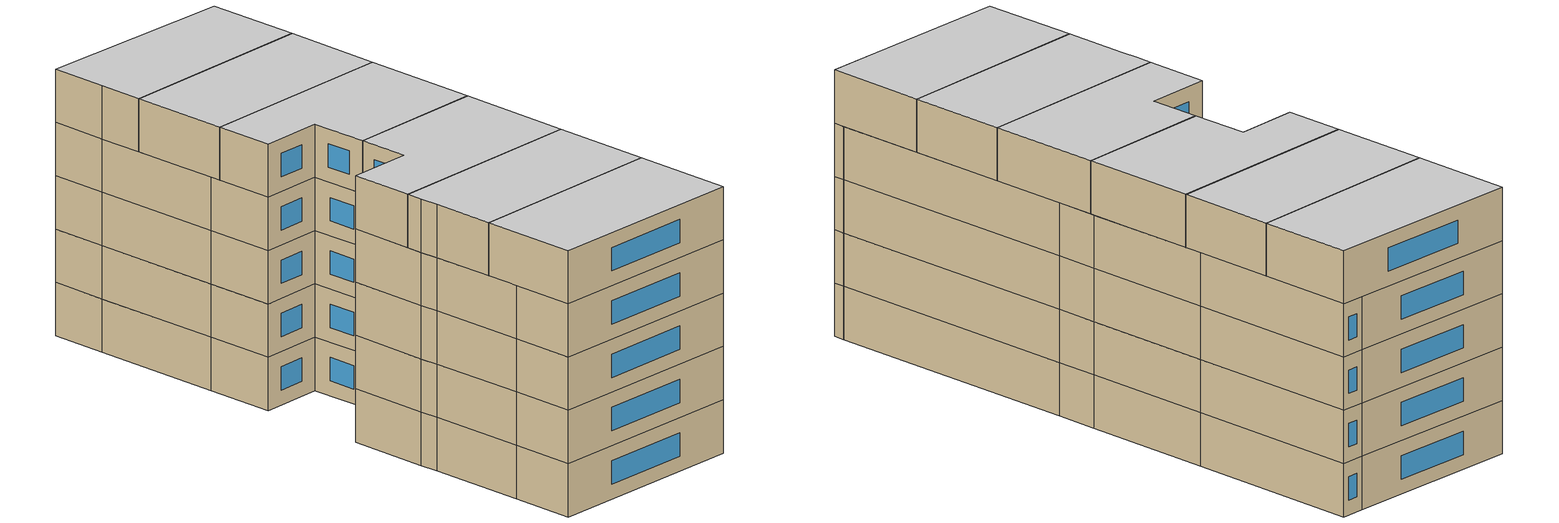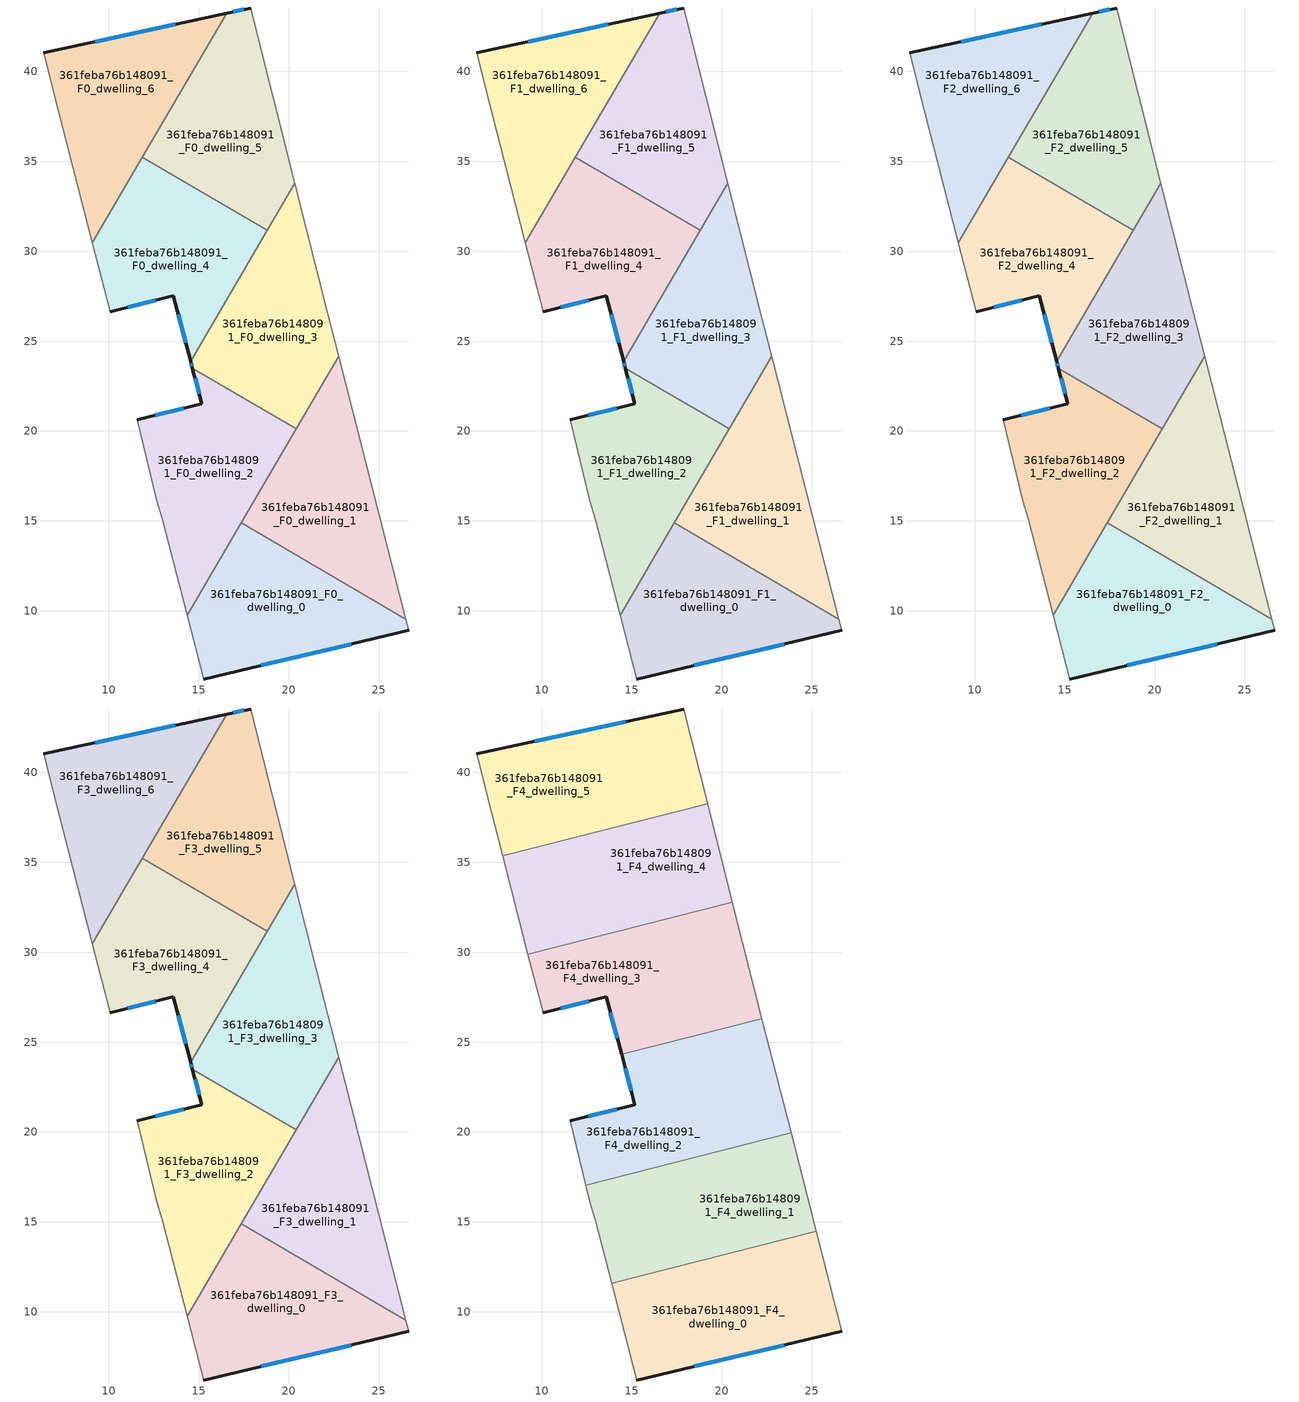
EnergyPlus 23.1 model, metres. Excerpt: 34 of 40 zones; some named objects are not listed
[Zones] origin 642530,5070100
361feba76b148091_F0_dwelling_0
 floor ground (EU_floor_Construction): 26.52,9.53 26.68,8.9 15.27,6.2 14.35,9.75 17.36,14.89 z0
 wall outside (EU_wall_Construction): 15.27,6.2 26.68,8.9 z0:3
 wall to 361feba76b148091_F0_dwelling_1 (EU_wall_Construction): 26.52,9.53 17.36,14.89 z0:3
 wall adiabatic (EU_wall_Construction): 26.68,8.9 26.52,9.53 / 14.35,9.75 15.27,6.2 z0:3
 wall to 361feba76b148091_F0_dwelling_2 (EU_wall_Construction): 17.36,14.89 14.35,9.75 z0:3
 window (EU_Window_Construction): 18.46,6.96 23.48,8.15 z0.84:2.16
361feba76b148091_F0_dwelling_1
 floor ground (EU_floor_Construction): 22.78,24.15 26.52,9.53 17.36,14.89 z0
 wall adiabatic (EU_wall_Construction): 26.52,9.53 22.78,24.15 z0:3
 wall to 361feba76b148091_F0_dwelling_3 (EU_wall_Construction): 22.78,24.15 20.42,20.11 z0:3
 wall to 361feba76b148091_F0_dwelling_2 (EU_wall_Construction): 20.42,20.12 17.36,14.89 z0:3
361feba76b148091_F0_dwelling_2
 floor ground (EU_floor_Construction): 20.42,20.12 14.35,9.75 12.97,15.11 12.67,16.11 11.57,20.62 15.17,21.51 14.64,23.5 z0
 wall outside (EU_wall_Construction): 14.64,23.5 15.17,21.51 11.57,20.62 z0:3
 wall to 361feba76b148091_F0_dwelling_3 (EU_wall_Construction): 20.42,20.12 14.64,23.5 z0:3
 wall adiabatic (EU_wall_Construction): 11.57,20.62 12.67,16.11 12.97,15.11 14.35,9.75 z0:3
 window (EU_Window_Construction): 14.16,21.26 12.58,20.87 / 14.79,22.94 15.02,22.07 z0.84:2.16
361feba76b148091_F0_dwelling_3
 floor ground (EU_floor_Construction): 20.34,33.79 22.18,26.52 22.78,24.15 20.42,20.12 14.64,23.5 14.54,23.88 z0
 wall outside (EU_wall_Construction): 14.54,23.88 14.64,23.5 z0:3
 wall adiabatic (EU_wall_Construction): 22.78,24.15 22.18,26.52 20.34,33.79 z0:3
 wall to 361feba76b148091_F0_dwelling_4 (EU_wall_Construction): 18.8,31.16 14.54,23.88 z0:3
 wall to 361feba76b148091_F0_dwelling_5 (EU_wall_Construction): 20.34,33.79 18.8,31.16 z0:3
 window (EU_Window_Construction): 14.57,23.78 14.62,23.61 z0.84:2.16
361feba76b148091_F0_dwelling_4
 floor ground (EU_floor_Construction): 18.8,31.16 14.54,23.88 13.57,27.52 10.07,26.62 9.07,30.47 11.86,35.22 z0
 wall outside (EU_wall_Construction): 10.07,26.62 13.57,27.52 14.54,23.88 z0:3
 wall to 361feba76b148091_F0_dwelling_5 (EU_wall_Construction): 18.8,31.16 11.86,35.22 z0:3
 wall adiabatic (EU_wall_Construction): 9.07,30.47 10.07,26.62 z0:3
 wall to 361feba76b148091_F0_dwelling_6 (EU_wall_Construction): 11.86,35.22 9.07,30.47 z0:3
 window (EU_Window_Construction): 13.84,26.5 14.27,24.9 / 11.05,26.87 12.59,27.27 z0.84:2.16
361feba76b148091_F0_dwelling_5
 floor ground (EU_floor_Construction): 17.88,43.53 20.34,33.79 18.8,31.16 11.86,35.22 16.55,43.24 z0
 wall outside (EU_wall_Construction): 17.88,43.53 16.55,43.24 z0:3
 wall adiabatic (EU_wall_Construction): 20.34,33.79 17.88,43.53 z0:3
 wall to 361feba76b148091_F0_dwelling_6 (EU_wall_Construction): 16.55,43.24 11.86,35.22 z0:3
 window (EU_Window_Construction): 17.51,43.45 16.93,43.32 z0.84:2.16
361feba76b148091_F0_dwelling_6
 floor ground (EU_floor_Construction): 16.55,43.24 9.07,30.47 7.17,37.83 6.37,41.03 z0
 wall outside (EU_wall_Construction): 16.55,43.24 6.37,41.03 z0:3
 wall adiabatic (EU_wall_Construction): 6.37,41.03 7.17,37.83 9.07,30.47 z0:3
 window (EU_Window_Construction): 13.7,42.62 9.22,41.65 z0.84:2.16
361feba76b148091_F1_dwelling_0
 floor to 361feba76b148091_F0_dwelling_0 (EU_floor_Construction): 26.52,9.53 26.68,8.9 15.27,6.2 14.35,9.75 17.36,14.89 z3
 wall outside (EU_wall_Construction): 15.27,6.2 26.68,8.9 z3:6
 wall to 361feba76b148091_F1_dwelling_1 (EU_wall_Construction): 26.52,9.53 17.36,14.89 z3:6
 wall adiabatic (EU_wall_Construction): 26.68,8.9 26.52,9.53 / 14.35,9.75 15.27,6.2 z3:6
 wall to 361feba76b148091_F1_dwelling_2 (EU_wall_Construction): 17.36,14.89 14.35,9.75 z3:6
 window (EU_Window_Construction): 18.46,6.96 23.48,8.15 z3.84:5.16
361feba76b148091_F1_dwelling_1
 floor to 361feba76b148091_F0_dwelling_1 (EU_floor_Construction): 22.78,24.15 26.52,9.53 17.36,14.89 z3
 wall adiabatic (EU_wall_Construction): 26.52,9.53 22.78,24.15 z3:6
 wall to 361feba76b148091_F1_dwelling_3 (EU_wall_Construction): 22.78,24.15 20.42,20.11 z3:6
 wall to 361feba76b148091_F1_dwelling_2 (EU_wall_Construction): 20.42,20.12 17.36,14.89 z3:6
361feba76b148091_F1_dwelling_2
 floor to 361feba76b148091_F0_dwelling_2 (EU_floor_Construction): 20.42,20.12 14.35,9.75 12.97,15.11 12.67,16.11 11.57,20.62 15.17,21.51 14.64,23.5 z3
 wall outside (EU_wall_Construction): 14.64,23.5 15.17,21.51 11.57,20.62 z3:6
 wall to 361feba76b148091_F1_dwelling_3 (EU_wall_Construction): 20.42,20.12 14.64,23.5 z3:6
 wall adiabatic (EU_wall_Construction): 11.57,20.62 12.67,16.11 12.97,15.11 14.35,9.75 z3:6
 window (EU_Window_Construction): 14.16,21.26 12.58,20.87 / 14.79,22.94 15.02,22.07 z3.84:5.16
361feba76b148091_F1_dwelling_3
 floor to 361feba76b148091_F0_dwelling_3 (EU_floor_Construction): 20.34,33.79 22.18,26.52 22.78,24.15 20.42,20.12 14.64,23.5 14.54,23.88 z3
 wall outside (EU_wall_Construction): 14.54,23.88 14.64,23.5 z3:6
 wall adiabatic (EU_wall_Construction): 22.78,24.15 22.18,26.52 20.34,33.79 z3:6
 wall to 361feba76b148091_F1_dwelling_4 (EU_wall_Construction): 18.8,31.16 14.54,23.88 z3:6
 wall to 361feba76b148091_F1_dwelling_5 (EU_wall_Construction): 20.34,33.79 18.8,31.16 z3:6
 window (EU_Window_Construction): 14.57,23.78 14.62,23.61 z3.84:5.16
361feba76b148091_F1_dwelling_4
 floor to 361feba76b148091_F0_dwelling_4 (EU_floor_Construction): 18.8,31.16 14.54,23.88 13.57,27.52 10.07,26.62 9.07,30.47 11.86,35.22 z3
 wall outside (EU_wall_Construction): 10.07,26.62 13.57,27.52 14.54,23.88 z3:6
 wall to 361feba76b148091_F1_dwelling_5 (EU_wall_Construction): 18.8,31.16 11.86,35.22 z3:6
 wall adiabatic (EU_wall_Construction): 9.07,30.47 10.07,26.62 z3:6
 wall to 361feba76b148091_F1_dwelling_6 (EU_wall_Construction): 11.86,35.22 9.07,30.47 z3:6
 window (EU_Window_Construction): 13.84,26.5 14.27,24.9 / 11.05,26.87 12.59,27.27 z3.84:5.16
361feba76b148091_F1_dwelling_5
 floor to 361feba76b148091_F0_dwelling_5 (EU_floor_Construction): 17.88,43.53 20.34,33.79 18.8,31.16 11.86,35.22 16.55,43.24 z3
 wall outside (EU_wall_Construction): 17.88,43.53 16.55,43.24 z3:6
 wall adiabatic (EU_wall_Construction): 20.34,33.79 17.88,43.53 z3:6
 wall to 361feba76b148091_F1_dwelling_6 (EU_wall_Construction): 16.55,43.24 11.86,35.22 z3:6
 window (EU_Window_Construction): 17.51,43.45 16.93,43.32 z3.84:5.16
361feba76b148091_F1_dwelling_6
 floor to 361feba76b148091_F0_dwelling_6 (EU_floor_Construction): 16.55,43.24 9.07,30.47 7.17,37.83 6.37,41.03 z3
 wall outside (EU_wall_Construction): 16.55,43.24 6.37,41.03 z3:6
 wall adiabatic (EU_wall_Construction): 6.37,41.03 7.17,37.83 9.07,30.47 z3:6
 window (EU_Window_Construction): 13.7,42.62 9.22,41.65 z3.84:5.16
361feba76b148091_F2_dwelling_0
 floor to 361feba76b148091_F1_dwelling_0 (EU_floor_Construction): 26.52,9.53 26.68,8.9 15.27,6.2 14.35,9.75 17.36,14.89 z6
 wall outside (EU_wall_Construction): 15.27,6.2 26.68,8.9 z6:9
 wall to 361feba76b148091_F2_dwelling_1 (EU_wall_Construction): 26.52,9.53 17.36,14.89 z6:9
 wall adiabatic (EU_wall_Construction): 26.68,8.9 26.52,9.53 / 14.35,9.75 15.27,6.2 z6:9
 wall to 361feba76b148091_F2_dwelling_2 (EU_wall_Construction): 17.36,14.89 14.35,9.75 z6:9
 window (EU_Window_Construction): 18.46,6.96 23.48,8.15 z6.84:8.16
361feba76b148091_F2_dwelling_1
 floor to 361feba76b148091_F1_dwelling_1 (EU_floor_Construction): 22.78,24.15 26.52,9.53 17.36,14.89 z6
 wall adiabatic (EU_wall_Construction): 26.52,9.53 22.78,24.15 z6:9
 wall to 361feba76b148091_F2_dwelling_3 (EU_wall_Construction): 22.78,24.15 20.42,20.11 z6:9
 wall to 361feba76b148091_F2_dwelling_2 (EU_wall_Construction): 20.42,20.12 17.36,14.89 z6:9
361feba76b148091_F2_dwelling_2
 floor to 361feba76b148091_F1_dwelling_2 (EU_floor_Construction): 20.42,20.12 14.35,9.75 12.97,15.11 12.67,16.11 11.57,20.62 15.17,21.51 14.64,23.5 z6
 wall outside (EU_wall_Construction): 14.64,23.5 15.17,21.51 11.57,20.62 z6:9
 wall to 361feba76b148091_F2_dwelling_3 (EU_wall_Construction): 20.42,20.12 14.64,23.5 z6:9
 wall adiabatic (EU_wall_Construction): 11.57,20.62 12.67,16.11 12.97,15.11 14.35,9.75 z6:9
 window (EU_Window_Construction): 14.16,21.26 12.58,20.87 / 14.79,22.94 15.02,22.07 z6.84:8.16
361feba76b148091_F2_dwelling_3
 floor to 361feba76b148091_F1_dwelling_3 (EU_floor_Construction): 20.34,33.79 22.18,26.52 22.78,24.15 20.42,20.12 14.64,23.5 14.54,23.88 z6
 wall outside (EU_wall_Construction): 14.54,23.88 14.64,23.5 z6:9
 wall adiabatic (EU_wall_Construction): 22.78,24.15 22.18,26.52 20.34,33.79 z6:9
 wall to 361feba76b148091_F2_dwelling_4 (EU_wall_Construction): 18.8,31.16 14.54,23.88 z6:9
 wall to 361feba76b148091_F2_dwelling_5 (EU_wall_Construction): 20.34,33.79 18.8,31.16 z6:9
 window (EU_Window_Construction): 14.57,23.78 14.62,23.61 z6.84:8.16
361feba76b148091_F2_dwelling_4
 floor to 361feba76b148091_F1_dwelling_4 (EU_floor_Construction): 18.8,31.16 14.54,23.88 13.57,27.52 10.07,26.62 9.07,30.47 11.86,35.22 z6
 wall outside (EU_wall_Construction): 10.07,26.62 13.57,27.52 14.54,23.88 z6:9
 wall to 361feba76b148091_F2_dwelling_5 (EU_wall_Construction): 18.8,31.16 11.86,35.22 z6:9
 wall adiabatic (EU_wall_Construction): 9.07,30.47 10.07,26.62 z6:9
 wall to 361feba76b148091_F2_dwelling_6 (EU_wall_Construction): 11.86,35.22 9.07,30.47 z6:9
 window (EU_Window_Construction): 13.84,26.5 14.27,24.9 / 11.05,26.87 12.59,27.27 z6.84:8.16
361feba76b148091_F2_dwelling_5
 floor to 361feba76b148091_F1_dwelling_5 (EU_floor_Construction): 17.88,43.53 20.34,33.79 18.8,31.16 11.86,35.22 16.55,43.24 z6
 wall outside (EU_wall_Construction): 17.88,43.53 16.55,43.24 z6:9
 wall adiabatic (EU_wall_Construction): 20.34,33.79 17.88,43.53 z6:9
 wall to 361feba76b148091_F2_dwelling_6 (EU_wall_Construction): 16.55,43.24 11.86,35.22 z6:9
 window (EU_Window_Construction): 17.51,43.45 16.93,43.32 z6.84:8.16
361feba76b148091_F2_dwelling_6
 floor to 361feba76b148091_F1_dwelling_6 (EU_floor_Construction): 16.55,43.24 9.07,30.47 7.17,37.83 6.37,41.03 z6
 wall outside (EU_wall_Construction): 16.55,43.24 6.37,41.03 z6:9
 wall adiabatic (EU_wall_Construction): 6.37,41.03 7.17,37.83 9.07,30.47 z6:9
 window (EU_Window_Construction): 13.7,42.62 9.22,41.65 z6.84:8.16
361feba76b148091_F3_dwelling_0
 floor to 361feba76b148091_F2_dwelling_0 (EU_floor_Construction): 26.52,9.53 26.68,8.9 15.27,6.2 14.35,9.75 17.36,14.89 z9
 wall outside (EU_wall_Construction): 15.27,6.2 26.68,8.9 z9:12
 wall to 361feba76b148091_F3_dwelling_1 (EU_wall_Construction): 26.52,9.53 17.36,14.89 z9:12
 wall adiabatic (EU_wall_Construction): 26.68,8.9 26.52,9.53 / 14.35,9.75 15.27,6.2 z9:12
 wall to 361feba76b148091_F3_dwelling_2 (EU_wall_Construction): 17.36,14.89 14.35,9.75 z9:12
 window (EU_Window_Construction): 18.46,6.96 23.48,8.15 z9.84:11.16
361feba76b148091_F3_dwelling_1
 floor to 361feba76b148091_F2_dwelling_1 (EU_floor_Construction): 22.78,24.15 26.52,9.53 17.36,14.89 z9
 wall adiabatic (EU_wall_Construction): 26.52,9.53 22.78,24.15 z9:12
 wall to 361feba76b148091_F3_dwelling_3 (EU_wall_Construction): 22.78,24.15 20.42,20.11 z9:12
 wall to 361feba76b148091_F3_dwelling_2 (EU_wall_Construction): 20.42,20.12 17.36,14.89 z9:12
361feba76b148091_F3_dwelling_2
 floor to 361feba76b148091_F2_dwelling_2 (EU_floor_Construction): 20.42,20.12 14.35,9.75 12.97,15.11 12.67,16.11 11.57,20.62 15.17,21.51 14.64,23.5 z9
 wall outside (EU_wall_Construction): 14.64,23.5 15.17,21.51 11.57,20.62 z9:12
 wall to 361feba76b148091_F3_dwelling_3 (EU_wall_Construction): 20.42,20.12 14.64,23.5 z9:12
 wall adiabatic (EU_wall_Construction): 11.57,20.62 12.67,16.11 12.97,15.11 14.35,9.75 z9:12
 window (EU_Window_Construction): 14.16,21.26 12.58,20.87 / 14.79,22.94 15.02,22.07 z9.84:11.16
361feba76b148091_F3_dwelling_3
 floor to 361feba76b148091_F2_dwelling_3 (EU_floor_Construction): 20.34,33.79 22.18,26.52 22.78,24.15 20.42,20.12 14.64,23.5 14.54,23.88 z9
 wall outside (EU_wall_Construction): 14.54,23.88 14.64,23.5 z9:12
 wall adiabatic (EU_wall_Construction): 22.78,24.15 22.18,26.52 20.34,33.79 z9:12
 wall to 361feba76b148091_F3_dwelling_4 (EU_wall_Construction): 18.8,31.16 14.54,23.88 z9:12
 wall to 361feba76b148091_F3_dwelling_5 (EU_wall_Construction): 20.34,33.79 18.8,31.16 z9:12
 window (EU_Window_Construction): 14.57,23.78 14.62,23.61 z9.84:11.16
361feba76b148091_F3_dwelling_4
 floor to 361feba76b148091_F2_dwelling_4 (EU_floor_Construction): 18.8,31.16 14.54,23.88 13.57,27.52 10.07,26.62 9.07,30.47 11.86,35.22 z9
 wall outside (EU_wall_Construction): 10.07,26.62 13.57,27.52 14.54,23.88 z9:12
 wall to 361feba76b148091_F3_dwelling_5 (EU_wall_Construction): 18.8,31.16 11.86,35.22 z9:12
 wall adiabatic (EU_wall_Construction): 9.07,30.47 10.07,26.62 z9:12
 wall to 361feba76b148091_F3_dwelling_6 (EU_wall_Construction): 11.86,35.22 9.07,30.47 z9:12
 window (EU_Window_Construction): 13.84,26.5 14.27,24.9 / 11.05,26.87 12.59,27.27 z9.84:11.16
361feba76b148091_F3_dwelling_5
 floor to 361feba76b148091_F2_dwelling_5 (EU_floor_Construction): 17.88,43.53 20.34,33.79 18.8,31.16 11.86,35.22 16.55,43.24 z9
 wall outside (EU_wall_Construction): 17.88,43.53 16.55,43.24 z9:12
 wall adiabatic (EU_wall_Construction): 20.34,33.79 17.88,43.53 z9:12
 wall to 361feba76b148091_F3_dwelling_6 (EU_wall_Construction): 16.55,43.24 11.86,35.22 z9:12
 window (EU_Window_Construction): 17.51,43.45 16.93,43.32 z9.84:11.16
361feba76b148091_F3_dwelling_6
 floor to 361feba76b148091_F2_dwelling_6 (EU_floor_Construction): 16.55,43.24 9.07,30.47 7.17,37.83 6.37,41.03 z9
 wall outside (EU_wall_Construction): 16.55,43.24 6.37,41.03 z9:12
 wall adiabatic (EU_wall_Construction): 6.37,41.03 7.17,37.83 9.07,30.47 z9:12
 window (EU_Window_Construction): 13.7,42.62 9.22,41.65 z9.84:11.16
361feba76b148091_F4_dwelling_0
 floor to 361feba76b148091_F3_dwelling_0 (EU_floor_Construction): 26.52,9.53 26.68,8.9 15.27,6.2 14.35,9.75 15.7,12.05 20.24,13.21 z12
 floor to 361feba76b148091_F3_dwelling_1 (EU_floor_Construction): 25.25,14.48 26.52,9.53 20.24,13.21 z12
 floor to 361feba76b148091_F3_dwelling_2 (EU_floor_Construction): 15.7,12.05 14.35,9.75 13.88,11.59 z12
 wall outside (EU_wall_Construction): 15.27,6.2 26.68,8.9 z12:15
 wall to 361feba76b148091_F4_dwelling_1 (EU_wall_Construction): 25.25,14.48 13.88,11.59 z12:15
 wall adiabatic (EU_wall_Construction): 26.68,8.9 25.25,14.48 / 13.88,11.59 15.27,6.2 z12:15
 window (EU_Window_Construction): 18.46,6.96 23.48,8.15 z12.84:14.16
 ceiling to 361feba76b148091_F5_dwelling_0 (EU_floor_Construction): 26.68,8.9 25.25,14.48 13.88,11.59 15.27,6.2 z15
361feba76b148091_F4_dwelling_1
 floor to 361feba76b148091_F3_dwelling_1 (EU_floor_Construction): 23.86,19.95 25.25,14.48 20.24,13.21 17.36,14.89 19.71,18.9 z12
 floor to 361feba76b148091_F3_dwelling_2 (EU_floor_Construction): 19.71,18.9 15.7,12.05 13.88,11.59 12.97,15.11 12.67,16.11 12.44,17.05 z12
 floor to 361feba76b148091_F3_dwelling_0 (EU_floor_Construction): 20.24,13.21 15.7,12.05 17.36,14.89 z12
 wall adiabatic (EU_wall_Construction): 12.44,17.05 12.67,16.11 12.97,15.11 13.88,11.59 / 25.25,14.48 23.86,19.95 z12:15
 wall to 361feba76b148091_F4_dwelling_2 (EU_wall_Construction): 23.86,19.95 12.44,17.05 z12:15
 ceiling to 361feba76b148091_F5_dwelling_1 (EU_floor_Construction): 25.25,14.48 23.86,19.95 12.44,17.05 12.67,16.11 12.97,15.11 13.88,11.59 z15
361feba76b148091_F4_dwelling_2
 floor to 361feba76b148091_F3_dwelling_2 (EU_floor_Construction): 20.42,20.12 19.71,18.9 12.44,17.05 11.57,20.62 15.17,21.51 14.64,23.5 z12
 floor to 361feba76b148091_F3_dwelling_3 (EU_floor_Construction): 22.23,26.3 22.78,24.15 20.42,20.12 14.64,23.5 14.54,23.88 14.86,24.43 z12
 floor to 361feba76b148091_F3_dwelling_1 (EU_floor_Construction): 22.78,24.15 23.86,19.95 19.71,18.9 z12
 floor to 361feba76b148091_F3_dwelling_4 (EU_floor_Construction): 14.86,24.43 14.54,23.88 14.43,24.32 z12
 wall outside (EU_wall_Construction): 14.43,24.32 15.17,21.51 11.57,20.62 z12:15
 wall to 361feba76b148091_F4_dwelling_3 (EU_wall_Construction): 22.23,26.3 14.43,24.32 z12:15
 wall adiabatic (EU_wall_Construction): 23.86,19.95 22.23,26.3 / 11.57,20.62 12.44,17.05 z12:15
 window (EU_Window_Construction): 14.16,21.26 12.58,20.87 / 14.63,23.53 14.96,22.3 z12.84:14.16
 ceiling to 361feba76b148091_F5_dwelling_2 (EU_floor_Construction): 23.86,19.95 22.23,26.3 14.43,24.32 15.17,21.51 11.57,20.62 12.44,17.05 z15
361feba76b148091_F4_dwelling_3
 floor to 361feba76b148091_F3_dwelling_3 (EU_floor_Construction): 20.59,32.79 22.18,26.52 22.2,26.45 22.23,26.3 14.86,24.43 19.61,32.54 z12
 floor to 361feba76b148091_F3_dwelling_4 (EU_floor_Construction): 18.8,31.16 14.86,24.43 14.43,24.32 13.57,27.52 10.07,26.62 9.22,29.9 17.4,31.98 z12
 floor to 361feba76b148091_F3_dwelling_5 (EU_floor_Construction): 19.61,32.54 18.8,31.16 17.4,31.98 z12
 wall outside (EU_wall_Construction): 10.07,26.62 13.57,27.52 14.43,24.32 z12:15
 wall adiabatic (EU_wall_Construction): 9.22,29.9 10.07,26.62 / 22.23,26.3 20.59,32.79 z12:15
 wall to 361feba76b148091_F4_dwelling_4 (EU_wall_Construction): 20.59,32.79 9.22,29.9 z12:15
 window (EU_Window_Construction): 13.81,26.62 14.19,25.22 / 11.05,26.87 12.59,27.27 z12.84:14.16
 ceiling to 361feba76b148091_F5_dwelling_3 (EU_floor_Construction): 22.23,26.3 20.59,32.79 9.22,29.9 10.07,26.62 13.57,27.52 14.43,24.32 z15
361feba76b148091_F4_dwelling_4
 floor to 361feba76b148091_F3_dwelling_5 (EU_floor_Construction): 19.21,38.26 20.34,33.79 19.61,32.54 17.4,31.98 11.86,35.22 12.67,36.6 z12
 floor to 361feba76b148091_F3_dwelling_3 (EU_floor_Construction): 20.34,33.79 20.59,32.79 19.61,32.54 z12
 floor to 361feba76b148091_F3_dwelling_6 (EU_floor_Construction): 12.67,36.6 9.08,30.47 7.81,35.37 z12
 floor to 361feba76b148091_F3_dwelling_4 (EU_floor_Construction): 17.4,31.98 9.22,29.9 9.08,30.47 11.86,35.22 z12
 wall to 361feba76b148091_F4_dwelling_5 (EU_wall_Construction): 19.21,38.26 7.81,35.37 z12:15
 wall adiabatic (EU_wall_Construction): 20.59,32.79 19.21,38.26 / 7.81,35.37 9.22,29.9 z12:15
 ceiling to 361feba76b148091_F5_dwelling_4 (EU_floor_Construction): 20.59,32.79 19.21,38.26 7.81,35.37 9.22,29.9 z15
361feba76b148091_F4_dwelling_5
 floor to 361feba76b148091_F3_dwelling_5 (EU_floor_Construction): 17.88,43.53 19.21,38.26 12.67,36.6 16.55,43.24 z12
 floor to 361feba76b148091_F3_dwelling_6 (EU_floor_Construction): 16.55,43.24 12.67,36.6 7.81,35.37 7.17,37.83 6.37,41.03 z12
 wall outside (EU_wall_Construction): 17.88,43.53 6.37,41.03 z12:15
 wall adiabatic (EU_wall_Construction): 6.37,41.03 7.17,37.83 7.81,35.37 / 19.21,38.26 17.88,43.53 z12:15
 window (EU_Window_Construction): 14.66,42.83 9.6,41.73 z12.84:14.16
 ceiling to 361feba76b148091_F5_dwelling_5 (EU_floor_Construction): 19.21,38.26 17.88,43.53 6.37,41.03 7.17,37.83 7.81,35.37 z15
[Building]
EU S2 Campaign: North Axis=0; Terrain=City; Solar Distribution=FullExterior
[Site:Location]
Lyon-Bron: Latitude=45.75; Longitude=5; Time Zone=1; Elevation=198
[SizingPeriod:WeatherFileDays]
AnnualSizingPeriod: Begin Month=1; Begin Day of Month=1; End Month=12; End Day of Month=31; Day of Week for Start Day=Monday; Use Weather File Daylight Saving Period=No; Use Weather File Rain and Snow Indicators=No
[MATERIAL]
EU_InternalMass_Material: Roughness=MediumRough; Thickness=0.1; Conductivity=1; Density=1800; Specific Heat=900; Thermal Absorptance=0.9; Solar Absorptance=0.7; Visible Absorptance=0.7
[MATERIAL:NOMASS] Roughness=MediumRough; Thermal Absorptance=0.9; Solar Absorptance=0.7; Visible Absorptance=0.7
Name | Thermal Resistance
EU_wall_NoMass | 0.776494
EU_floor_NoMass | 0.421597
[WINDOWMATERIAL:SIMPLEGLAZINGSYSTEM]
EU_Window_SimpleGlazing: UFactor=4.24961; Solar Heat Gain Coefficient=0.83; Visible Transmittance=0.83
[CONSTRUCTION]
EU_wall_Construction: EU_wall_NoMass
EU_floor_Construction: EU_floor_NoMass
EU_Window_Construction: EU_Window_SimpleGlazing
EU_InternalMass_Construction: EU_InternalMass_Material
[ZONE] Type=1; Multiplier=1; Ceiling Height=autocalculate; Floor Area=autocalculate; Part of Total Floor Area=Yes
Name | Volume
361feba76b148091_F0_dwelling_0; 361feba76b148091_F1_dwelling_0; 361feba76b148091_F2_dwelling_0; 361feba76b148091_F3_dwelling_0 | 170.635
361feba76b148091_F4_dwelling_0 | 199.097
361feba76b148091_F0_dwelling_1; 361feba76b148091_F1_dwelling_1; 361feba76b148091_F2_dwelling_1; 361feba76b148091_F3_dwelling_1 | 170.647
361feba76b148091_F4_dwelling_1 | 199.083
361feba76b148091_F0_dwelling_2; 361feba76b148091_F1_dwelling_2; 361feba76b148091_F2_dwelling_2; 361feba76b148091_F3_dwelling_2 | 171.902
361feba76b148091_F4_dwelling_2 | 199.088
361feba76b148091_F0_dwelling_3; 361feba76b148091_F1_dwelling_3; 361feba76b148091_F2_dwelling_3; 361feba76b148091_F3_dwelling_3 | 171.896
361feba76b148091_F4_dwelling_3 | 199.091
361feba76b148091_F0_dwelling_4; 361feba76b148091_F1_dwelling_4; 361feba76b148091_F2_dwelling_4; 361feba76b148091_F3_dwelling_4 | 169.397
361feba76b148091_F4_dwelling_4 | 199.084
361feba76b148091_F0_dwelling_5; 361feba76b148091_F1_dwelling_5; 361feba76b148091_F2_dwelling_5; 361feba76b148091_F3_dwelling_5 | 169.401
361feba76b148091_F4_dwelling_5 | 199.098
361feba76b148091_F0_dwelling_6; 361feba76b148091_F1_dwelling_6; 361feba76b148091_F2_dwelling_6; 361feba76b148091_F3_dwelling_6 | 170.651
[INTERNALMASS] Construction=EU_InternalMass_Construction
Name | Zone or ZoneList | Surface Area
361feba76b148091_F0_dwelling_0_EU_InternalMass | 361feba76b148091_F0_dwelling_0 | 56.8794
361feba76b148091_F0_dwelling_1_EU_InternalMass | 361feba76b148091_F0_dwelling_1 | 56.8804
361feba76b148091_F0_dwelling_2_EU_InternalMass | 361feba76b148091_F0_dwelling_2 | 57.3018
361feba76b148091_F0_dwelling_3_EU_InternalMass | 361feba76b148091_F0_dwelling_3 | 57.298
361feba76b148091_F0_dwelling_4_EU_InternalMass | 361feba76b148091_F0_dwelling_4 | 56.4663
361feba76b148091_F0_dwelling_5_EU_InternalMass | 361feba76b148091_F0_dwelling_5 | 56.4676
361feba76b148091_F0_dwelling_6_EU_InternalMass | 361feba76b148091_F0_dwelling_6 | 56.8841
361feba76b148091_F1_dwelling_0_EU_InternalMass | 361feba76b148091_F1_dwelling_0 | 56.8794
361feba76b148091_F1_dwelling_1_EU_InternalMass | 361feba76b148091_F1_dwelling_1 | 56.8804
361feba76b148091_F1_dwelling_2_EU_InternalMass | 361feba76b148091_F1_dwelling_2 | 57.3018
361feba76b148091_F1_dwelling_3_EU_InternalMass | 361feba76b148091_F1_dwelling_3 | 57.298
361feba76b148091_F1_dwelling_4_EU_InternalMass | 361feba76b148091_F1_dwelling_4 | 56.4663
361feba76b148091_F1_dwelling_5_EU_InternalMass | 361feba76b148091_F1_dwelling_5 | 56.4676
361feba76b148091_F1_dwelling_6_EU_InternalMass | 361feba76b148091_F1_dwelling_6 | 56.8841
361feba76b148091_F2_dwelling_0_EU_InternalMass | 361feba76b148091_F2_dwelling_0 | 56.8794
361feba76b148091_F2_dwelling_1_EU_InternalMass | 361feba76b148091_F2_dwelling_1 | 56.8804
361feba76b148091_F2_dwelling_2_EU_InternalMass | 361feba76b148091_F2_dwelling_2 | 57.3018
361feba76b148091_F2_dwelling_3_EU_InternalMass | 361feba76b148091_F2_dwelling_3 | 57.298
361feba76b148091_F2_dwelling_4_EU_InternalMass | 361feba76b148091_F2_dwelling_4 | 56.4663
361feba76b148091_F2_dwelling_5_EU_InternalMass | 361feba76b148091_F2_dwelling_5 | 56.4676
361feba76b148091_F2_dwelling_6_EU_InternalMass | 361feba76b148091_F2_dwelling_6 | 56.8841
361feba76b148091_F3_dwelling_0_EU_InternalMass | 361feba76b148091_F3_dwelling_0 | 56.8794
361feba76b148091_F3_dwelling_1_EU_InternalMass | 361feba76b148091_F3_dwelling_1 | 56.8804
361feba76b148091_F3_dwelling_2_EU_InternalMass | 361feba76b148091_F3_dwelling_2 | 57.3018
361feba76b148091_F3_dwelling_3_EU_InternalMass | 361feba76b148091_F3_dwelling_3 | 57.298
361feba76b148091_F3_dwelling_4_EU_InternalMass | 361feba76b148091_F3_dwelling_4 | 56.4663
361feba76b148091_F3_dwelling_5_EU_InternalMass | 361feba76b148091_F3_dwelling_5 | 56.4676
361feba76b148091_F3_dwelling_6_EU_InternalMass | 361feba76b148091_F3_dwelling_6 | 56.8841
361feba76b148091_F4_dwelling_0_EU_InternalMass | 361feba76b148091_F4_dwelling_0 | 66.3657
361feba76b148091_F4_dwelling_1_EU_InternalMass | 361feba76b148091_F4_dwelling_1 | 66.3604
361feba76b148091_F4_dwelling_2_EU_InternalMass | 361feba76b148091_F4_dwelling_2 | 66.3627
361feba76b148091_F4_dwelling_3_EU_InternalMass | 361feba76b148091_F4_dwelling_3 | 66.363
361feba76b148091_F4_dwelling_4_EU_InternalMass | 361feba76b148091_F4_dwelling_4 | 66.3612
361feba76b148091_F4_dwelling_5_EU_InternalMass | 361feba76b148091_F4_dwelling_5 | 66.3661
[OTHEREQUIPMENT] Fuel Type=Electricity; Design Level Calculation Method=Watts/Area; Power per Zone Floor Area=1; Fraction Latent=0; Fraction Radiant=0; Fraction Lost=0; Carbon Dioxide Generation Rate=0; EndUse Subcategory=EU_Step8_InternalGains
Name | Zone or ZoneList or Space or SpaceList | Schedule
EU_Step8_InternalGain_361feba76b148091_F0_dwelling_0_f000 | 361feba76b148091_F0_dwelling_0 | EU_Step8_GainSchedule_361feba76b148091_F0_dwelling_0_f000
EU_Step8_InternalGain_361feba76b148091_F0_dwelling_1_f000 | 361feba76b148091_F0_dwelling_1 | EU_Step8_GainSchedule_361feba76b148091_F0_dwelling_1_f000
EU_Step8_InternalGain_361feba76b148091_F0_dwelling_2_f000 | 361feba76b148091_F0_dwelling_2 | EU_Step8_GainSchedule_361feba76b148091_F0_dwelling_2_f000
EU_Step8_InternalGain_361feba76b148091_F0_dwelling_3_f000 | 361feba76b148091_F0_dwelling_3 | EU_Step8_GainSchedule_361feba76b148091_F0_dwelling_3_f000
EU_Step8_InternalGain_361feba76b148091_F0_dwelling_4_f000 | 361feba76b148091_F0_dwelling_4 | EU_Step8_GainSchedule_361feba76b148091_F0_dwelling_4_f000
EU_Step8_InternalGain_361feba76b148091_F0_dwelling_5_f000 | 361feba76b148091_F0_dwelling_5 | EU_Step8_GainSchedule_361feba76b148091_F0_dwelling_5_f000
EU_Step8_InternalGain_361feba76b148091_F0_dwelling_6_f000 | 361feba76b148091_F0_dwelling_6 | EU_Step8_GainSchedule_361feba76b148091_F0_dwelling_6_f000
EU_Step8_InternalGain_361feba76b148091_F1_dwelling_0_f000 | 361feba76b148091_F1_dwelling_0 | EU_Step8_GainSchedule_361feba76b148091_F1_dwelling_0_f000
EU_Step8_InternalGain_361feba76b148091_F1_dwelling_1_f000 | 361feba76b148091_F1_dwelling_1 | EU_Step8_GainSchedule_361feba76b148091_F1_dwelling_1_f000
EU_Step8_InternalGain_361feba76b148091_F1_dwelling_2_f000 | 361feba76b148091_F1_dwelling_2 | EU_Step8_GainSchedule_361feba76b148091_F1_dwelling_2_f000
EU_Step8_InternalGain_361feba76b148091_F1_dwelling_3_f000 | 361feba76b148091_F1_dwelling_3 | EU_Step8_GainSchedule_361feba76b148091_F1_dwelling_3_f000
EU_Step8_InternalGain_361feba76b148091_F1_dwelling_4_f000 | 361feba76b148091_F1_dwelling_4 | EU_Step8_GainSchedule_361feba76b148091_F1_dwelling_4_f000
EU_Step8_InternalGain_361feba76b148091_F1_dwelling_5_f000 | 361feba76b148091_F1_dwelling_5 | EU_Step8_GainSchedule_361feba76b148091_F1_dwelling_5_f000
EU_Step8_InternalGain_361feba76b148091_F1_dwelling_6_f000 | 361feba76b148091_F1_dwelling_6 | EU_Step8_GainSchedule_361feba76b148091_F1_dwelling_6_f000
EU_Step8_InternalGain_361feba76b148091_F2_dwelling_0_f000 | 361feba76b148091_F2_dwelling_0 | EU_Step8_GainSchedule_361feba76b148091_F2_dwelling_0_f000
EU_Step8_InternalGain_361feba76b148091_F2_dwelling_1_f000 | 361feba76b148091_F2_dwelling_1 | EU_Step8_GainSchedule_361feba76b148091_F2_dwelling_1_f000
EU_Step8_InternalGain_361feba76b148091_F2_dwelling_2_f000 | 361feba76b148091_F2_dwelling_2 | EU_Step8_GainSchedule_361feba76b148091_F2_dwelling_2_f000
EU_Step8_InternalGain_361feba76b148091_F2_dwelling_3_f000 | 361feba76b148091_F2_dwelling_3 | EU_Step8_GainSchedule_361feba76b148091_F2_dwelling_3_f000
EU_Step8_InternalGain_361feba76b148091_F2_dwelling_4_f000 | 361feba76b148091_F2_dwelling_4 | EU_Step8_GainSchedule_361feba76b148091_F2_dwelling_4_f000
EU_Step8_InternalGain_361feba76b148091_F2_dwelling_5_f000 | 361feba76b148091_F2_dwelling_5 | EU_Step8_GainSchedule_361feba76b148091_F2_dwelling_5_f000
EU_Step8_InternalGain_361feba76b148091_F2_dwelling_6_f000 | 361feba76b148091_F2_dwelling_6 | EU_Step8_GainSchedule_361feba76b148091_F2_dwelling_6_f000
EU_Step8_InternalGain_361feba76b148091_F3_dwelling_0_f000 | 361feba76b148091_F3_dwelling_0 | EU_Step8_GainSchedule_361feba76b148091_F3_dwelling_0_f000
EU_Step8_InternalGain_361feba76b148091_F3_dwelling_1_f000 | 361feba76b148091_F3_dwelling_1 | EU_Step8_GainSchedule_361feba76b148091_F3_dwelling_1_f000
EU_Step8_InternalGain_361feba76b148091_F3_dwelling_2_f000 | 361feba76b148091_F3_dwelling_2 | EU_Step8_GainSchedule_361feba76b148091_F3_dwelling_2_f000
EU_Step8_InternalGain_361feba76b148091_F3_dwelling_3_f000 | 361feba76b148091_F3_dwelling_3 | EU_Step8_GainSchedule_361feba76b148091_F3_dwelling_3_f000
EU_Step8_InternalGain_361feba76b148091_F3_dwelling_4_f000 | 361feba76b148091_F3_dwelling_4 | EU_Step8_GainSchedule_361feba76b148091_F3_dwelling_4_f000
EU_Step8_InternalGain_361feba76b148091_F3_dwelling_5_f000 | 361feba76b148091_F3_dwelling_5 | EU_Step8_GainSchedule_361feba76b148091_F3_dwelling_5_f000
EU_Step8_InternalGain_361feba76b148091_F3_dwelling_6_f000 | 361feba76b148091_F3_dwelling_6 | EU_Step8_GainSchedule_361feba76b148091_F3_dwelling_6_f000
EU_Step8_InternalGain_361feba76b148091_F4_dwelling_0_f000 | 361feba76b148091_F4_dwelling_0 | EU_Step8_GainSchedule_361feba76b148091_F4_dwelling_0_f000
EU_Step8_InternalGain_361feba76b148091_F4_dwelling_1_f000 | 361feba76b148091_F4_dwelling_1 | EU_Step8_GainSchedule_361feba76b148091_F4_dwelling_1_f000
EU_Step8_InternalGain_361feba76b148091_F4_dwelling_2_f000 | 361feba76b148091_F4_dwelling_2 | EU_Step8_GainSchedule_361feba76b148091_F4_dwelling_2_f000
EU_Step8_InternalGain_361feba76b148091_F4_dwelling_3_f000 | 361feba76b148091_F4_dwelling_3 | EU_Step8_GainSchedule_361feba76b148091_F4_dwelling_3_f000
EU_Step8_InternalGain_361feba76b148091_F4_dwelling_4_f000 | 361feba76b148091_F4_dwelling_4 | EU_Step8_GainSchedule_361feba76b148091_F4_dwelling_4_f000
EU_Step8_InternalGain_361feba76b148091_F4_dwelling_5_f000 | 361feba76b148091_F4_dwelling_5 | EU_Step8_GainSchedule_361feba76b148091_F4_dwelling_5_f000
[ZONEVENTILATION:DESIGNFLOWRATE] Schedule=EU_AlwaysOn; Design Flow Rate Calculation Method=AirChanges/Hour; Air Changes per Hour=0.693814; Ventilation Type=Natural; Fan Pressure Rise=0; Fan Total Efficiency=1; Constant Term Coefficient=1; Temperature Term Coefficient=0; Velocity Term Coefficient=0; Velocity Squared Term Coefficient=0; Minimum Indoor Temperature=-100; Maximum Indoor Temperature=100; Delta Temperature=-100; Minimum Outdoor Temperature=-100; Maximum Outdoor Temperature=100; Maximum Wind Speed=40
Name | Zone or ZoneList or Space or SpaceList
EU_ConstantAir_361feba76b148091_F0_dwelling_0 | 361feba76b148091_F0_dwelling_0
EU_ConstantAir_361feba76b148091_F0_dwelling_1 | 361feba76b148091_F0_dwelling_1
EU_ConstantAir_361feba76b148091_F0_dwelling_2 | 361feba76b148091_F0_dwelling_2
EU_ConstantAir_361feba76b148091_F0_dwelling_3 | 361feba76b148091_F0_dwelling_3
EU_ConstantAir_361feba76b148091_F0_dwelling_4 | 361feba76b148091_F0_dwelling_4
EU_ConstantAir_361feba76b148091_F0_dwelling_5 | 361feba76b148091_F0_dwelling_5
EU_ConstantAir_361feba76b148091_F0_dwelling_6 | 361feba76b148091_F0_dwelling_6
EU_ConstantAir_361feba76b148091_F1_dwelling_0 | 361feba76b148091_F1_dwelling_0
EU_ConstantAir_361feba76b148091_F1_dwelling_1 | 361feba76b148091_F1_dwelling_1
EU_ConstantAir_361feba76b148091_F1_dwelling_2 | 361feba76b148091_F1_dwelling_2
EU_ConstantAir_361feba76b148091_F1_dwelling_3 | 361feba76b148091_F1_dwelling_3
EU_ConstantAir_361feba76b148091_F1_dwelling_4 | 361feba76b148091_F1_dwelling_4
EU_ConstantAir_361feba76b148091_F1_dwelling_5 | 361feba76b148091_F1_dwelling_5
EU_ConstantAir_361feba76b148091_F1_dwelling_6 | 361feba76b148091_F1_dwelling_6
EU_ConstantAir_361feba76b148091_F2_dwelling_0 | 361feba76b148091_F2_dwelling_0
EU_ConstantAir_361feba76b148091_F2_dwelling_1 | 361feba76b148091_F2_dwelling_1
EU_ConstantAir_361feba76b148091_F2_dwelling_2 | 361feba76b148091_F2_dwelling_2
EU_ConstantAir_361feba76b148091_F2_dwelling_3 | 361feba76b148091_F2_dwelling_3
EU_ConstantAir_361feba76b148091_F2_dwelling_4 | 361feba76b148091_F2_dwelling_4
EU_ConstantAir_361feba76b148091_F2_dwelling_5 | 361feba76b148091_F2_dwelling_5
EU_ConstantAir_361feba76b148091_F2_dwelling_6 | 361feba76b148091_F2_dwelling_6
EU_ConstantAir_361feba76b148091_F3_dwelling_0 | 361feba76b148091_F3_dwelling_0
EU_ConstantAir_361feba76b148091_F3_dwelling_1 | 361feba76b148091_F3_dwelling_1
EU_ConstantAir_361feba76b148091_F3_dwelling_2 | 361feba76b148091_F3_dwelling_2
EU_ConstantAir_361feba76b148091_F3_dwelling_3 | 361feba76b148091_F3_dwelling_3
EU_ConstantAir_361feba76b148091_F3_dwelling_4 | 361feba76b148091_F3_dwelling_4
EU_ConstantAir_361feba76b148091_F3_dwelling_5 | 361feba76b148091_F3_dwelling_5
EU_ConstantAir_361feba76b148091_F3_dwelling_6 | 361feba76b148091_F3_dwelling_6
EU_ConstantAir_361feba76b148091_F4_dwelling_0 | 361feba76b148091_F4_dwelling_0
EU_ConstantAir_361feba76b148091_F4_dwelling_1 | 361feba76b148091_F4_dwelling_1
EU_ConstantAir_361feba76b148091_F4_dwelling_2 | 361feba76b148091_F4_dwelling_2
EU_ConstantAir_361feba76b148091_F4_dwelling_3 | 361feba76b148091_F4_dwelling_3
EU_ConstantAir_361feba76b148091_F4_dwelling_4 | 361feba76b148091_F4_dwelling_4
EU_ConstantAir_361feba76b148091_F4_dwelling_5 | 361feba76b148091_F4_dwelling_5
[HVACTEMPLATE:THERMOSTAT] Constant Heating Setpoint=20; Constant Cooling Setpoint=50
EU_HeatOnly_361feba76b148091_F0_dwelling_0; EU_HeatOnly_361feba76b148091_F0_dwelling_1; EU_HeatOnly_361feba76b148091_F0_dwelling_2; EU_HeatOnly_361feba76b148091_F0_dwelling_3; EU_HeatOnly_361feba76b148091_F0_dwelling_4; EU_HeatOnly_361feba76b148091_F0_dwelling_5; EU_HeatOnly_361feba76b148091_F0_dwelling_6; EU_HeatOnly_361feba76b148091_F1_dwelling_0; EU_HeatOnly_361feba76b148091_F1_dwelling_1; EU_HeatOnly_361feba76b148091_F1_dwelling_2; EU_HeatOnly_361feba76b148091_F1_dwelling_3; EU_HeatOnly_361feba76b148091_F1_dwelling_4; EU_HeatOnly_361feba76b148091_F1_dwelling_5; EU_HeatOnly_361feba76b148091_F1_dwelling_6; EU_HeatOnly_361feba76b148091_F2_dwelling_0; EU_HeatOnly_361feba76b148091_F2_dwelling_1
[HVACTEMPLATE:ZONE:IDEALLOADSAIRSYSTEM] System Availability Schedule=EU_AlwaysOn; Maximum Heating Supply Air Temperature=50; Minimum Cooling Supply Air Temperature=13; Maximum Heating Supply Air Humidity Ratio=0.0156; Minimum Cooling Supply Air Humidity Ratio=0.0077; Heating Limit=NoLimit; Cooling Limit=NoLimit; Heating Availability Schedule=EU_AlwaysOn; Cooling Availability Schedule=EU_CoolingOff; Dehumidification Control Type=ConstantSensibleHeatRatio; Cooling Sensible Heat Ratio=0.7; Dehumidification Setpoint=60; Humidification Control Type=None; Humidification Setpoint=30; Outdoor Air Method=None; Outdoor Air Flow Rate per Person=0.00944; Outdoor Air Flow Rate per Zone Floor Area=0; Outdoor Air Flow Rate per Zone=0; Demand Controlled Ventilation Type=None; Outdoor Air Economizer Type=NoEconomizer; Heat Recovery Type=None; Sensible Heat Recovery Effectiveness=0.7; Latent Heat Recovery Effectiveness=0.65
Name | Template Thermostat
361feba76b148091_F0_dwelling_0 | EU_HeatOnly_361feba76b148091_F0_dwelling_0
361feba76b148091_F0_dwelling_1 | EU_HeatOnly_361feba76b148091_F0_dwelling_1
361feba76b148091_F0_dwelling_2 | EU_HeatOnly_361feba76b148091_F0_dwelling_2
361feba76b148091_F0_dwelling_3 | EU_HeatOnly_361feba76b148091_F0_dwelling_3
361feba76b148091_F0_dwelling_4 | EU_HeatOnly_361feba76b148091_F0_dwelling_4
361feba76b148091_F0_dwelling_5 | EU_HeatOnly_361feba76b148091_F0_dwelling_5
361feba76b148091_F0_dwelling_6 | EU_HeatOnly_361feba76b148091_F0_dwelling_6
361feba76b148091_F1_dwelling_0 | EU_HeatOnly_361feba76b148091_F1_dwelling_0
361feba76b148091_F1_dwelling_1 | EU_HeatOnly_361feba76b148091_F1_dwelling_1
361feba76b148091_F1_dwelling_2 | EU_HeatOnly_361feba76b148091_F1_dwelling_2
361feba76b148091_F1_dwelling_3 | EU_HeatOnly_361feba76b148091_F1_dwelling_3
361feba76b148091_F1_dwelling_4 | EU_HeatOnly_361feba76b148091_F1_dwelling_4
361feba76b148091_F1_dwelling_5 | EU_HeatOnly_361feba76b148091_F1_dwelling_5
361feba76b148091_F1_dwelling_6 | EU_HeatOnly_361feba76b148091_F1_dwelling_6
361feba76b148091_F2_dwelling_0 | EU_HeatOnly_361feba76b148091_F2_dwelling_0
361feba76b148091_F2_dwelling_1 | EU_HeatOnly_361feba76b148091_F2_dwelling_1
361feba76b148091_F2_dwelling_2 | EU_HeatOnly_361feba76b148091_F2_dwelling_2
361feba76b148091_F2_dwelling_3 | EU_HeatOnly_361feba76b148091_F2_dwelling_3
361feba76b148091_F2_dwelling_4 | EU_HeatOnly_361feba76b148091_F2_dwelling_4
361feba76b148091_F2_dwelling_5 | EU_HeatOnly_361feba76b148091_F2_dwelling_5
361feba76b148091_F2_dwelling_6 | EU_HeatOnly_361feba76b148091_F2_dwelling_6
361feba76b148091_F3_dwelling_0 | EU_HeatOnly_361feba76b148091_F3_dwelling_0
361feba76b148091_F3_dwelling_1 | EU_HeatOnly_361feba76b148091_F3_dwelling_1
361feba76b148091_F3_dwelling_2 | EU_HeatOnly_361feba76b148091_F3_dwelling_2
361feba76b148091_F3_dwelling_3 | EU_HeatOnly_361feba76b148091_F3_dwelling_3
361feba76b148091_F3_dwelling_4 | EU_HeatOnly_361feba76b148091_F3_dwelling_4
361feba76b148091_F3_dwelling_5 | EU_HeatOnly_361feba76b148091_F3_dwelling_5
361feba76b148091_F3_dwelling_6 | EU_HeatOnly_361feba76b148091_F3_dwelling_6
361feba76b148091_F4_dwelling_0 | EU_HeatOnly_361feba76b148091_F4_dwelling_0
361feba76b148091_F4_dwelling_1 | EU_HeatOnly_361feba76b148091_F4_dwelling_1
361feba76b148091_F4_dwelling_2 | EU_HeatOnly_361feba76b148091_F4_dwelling_2
361feba76b148091_F4_dwelling_3 | EU_HeatOnly_361feba76b148091_F4_dwelling_3
361feba76b148091_F4_dwelling_4 | EU_HeatOnly_361feba76b148091_F4_dwelling_4
361feba76b148091_F4_dwelling_5 | EU_HeatOnly_361feba76b148091_F4_dwelling_5
[SIZING:ZONE] Zone Cooling Design Supply Air Temperature Input Method=SupplyAirTemperature; Zone Cooling Design Supply Air Temperature=13; Zone Heating Design Supply Air Temperature Input Method=SupplyAirTemperature; Zone Heating Design Supply Air Temperature=50; Zone Cooling Design Supply Air Humidity Ratio=0.008; Zone Heating Design Supply Air Humidity Ratio=0.008; Cooling Design Air Flow Method=DesignDay; Cooling Design Air Flow Rate=0; Cooling Minimum Air Flow per Zone Floor Area=0.000762; Cooling Minimum Air Flow=0; Cooling Minimum Air Flow Fraction=0.2; Heating Design Air Flow Method=DesignDay; Heating Design Air Flow Rate=0; Heating Maximum Air Flow per Zone Floor Area=0.002032; Heating Maximum Air Flow=0.141576; Heating Maximum Air Flow Fraction=0.3; Account for Dedicated Outdoor Air System=No; Dedicated Outdoor Air System Control Strategy=NeutralSupplyAir; Dedicated Outdoor Air Low Setpoint Temperature for Design=autosize; Dedicated Outdoor Air High Setpoint Temperature for Design=autosize; Zone Load Sizing Method=Sensible Load Only No Latent Load; Zone Latent Cooling Design Supply Air Humidity Ratio Input Method=HumidityRatioDifference; Zone Cooling Design Supply Air Humidity Ratio Difference=0.005; Zone Latent Heating Design Supply Air Humidity Ratio Input Method=HumidityRatioDifference; Zone Humidification Design Supply Air Humidity Ratio Difference=0.005
361feba76b148091_F0_dwelling_0; 361feba76b148091_F0_dwelling_1; 361feba76b148091_F0_dwelling_2; 361feba76b148091_F0_dwelling_3; 361feba76b148091_F0_dwelling_4; 361feba76b148091_F0_dwelling_5; 361feba76b148091_F0_dwelling_6; 361feba76b148091_F1_dwelling_0; 361feba76b148091_F1_dwelling_1; 361feba76b148091_F1_dwelling_2; 361feba76b148091_F1_dwelling_3; 361feba76b148091_F1_dwelling_4; 361feba76b148091_F1_dwelling_5; 361feba76b148091_F1_dwelling_6; 361feba76b148091_F2_dwelling_0; 361feba76b148091_F2_dwelling_1; 361feba76b148091_F2_dwelling_2; 361feba76b148091_F2_dwelling_3; 361feba76b148091_F2_dwelling_4; 361feba76b148091_F2_dwelling_5; 361feba76b148091_F2_dwelling_6; 361feba76b148091_F3_dwelling_0; 361feba76b148091_F3_dwelling_1; 361feba76b148091_F3_dwelling_2; 361feba76b148091_F3_dwelling_3; 361feba76b148091_F3_dwelling_4; 361feba76b148091_F3_dwelling_5; 361feba76b148091_F3_dwelling_6; 361feba76b148091_F4_dwelling_0; 361feba76b148091_F4_dwelling_1; 361feba76b148091_F4_dwelling_2; 361feba76b148091_F4_dwelling_3; 361feba76b148091_F4_dwelling_4; 361feba76b148091_F4_dwelling_5
[SCHEDULE:CONSTANT]
Name | Hourly Value
EU_AlwaysOn | 1
EU_CoolingOff | 0
[SCHEDULE:FILE] Column Number=1; Rows to Skip at Top=0; Number of Hours of Data=8760; Column Separator=Comma; Interpolate to Timestep=No; Minutes per Item=60; Adjust Schedule for Daylight Savings=Yes
Name | File
EU_Step8_GainSchedule_361feba76b148091_F0_dwelling_0_f000 | ../../schedules/361feba76b148091/361feba76b148091_F0_dwelling_0_f000_gain.csv
EU_Step8_GainSchedule_361feba76b148091_F0_dwelling_1_f000 | ../../schedules/361feba76b148091/361feba76b148091_F0_dwelling_1_f000_gain.csv
EU_Step8_GainSchedule_361feba76b148091_F0_dwelling_2_f000 | ../../schedules/361feba76b148091/361feba76b148091_F0_dwelling_2_f000_gain.csv
EU_Step8_GainSchedule_361feba76b148091_F0_dwelling_3_f000 | ../../schedules/361feba76b148091/361feba76b148091_F0_dwelling_3_f000_gain.csv
EU_Step8_GainSchedule_361feba76b148091_F0_dwelling_4_f000 | ../../schedules/361feba76b148091/361feba76b148091_F0_dwelling_4_f000_gain.csv
EU_Step8_GainSchedule_361feba76b148091_F0_dwelling_5_f000 | ../../schedules/361feba76b148091/361feba76b148091_F0_dwelling_5_f000_gain.csv
EU_Step8_GainSchedule_361feba76b148091_F0_dwelling_6_f000 | ../../schedules/361feba76b148091/361feba76b148091_F0_dwelling_6_f000_gain.csv
EU_Step8_GainSchedule_361feba76b148091_F1_dwelling_0_f000 | ../../schedules/361feba76b148091/361feba76b148091_F1_dwelling_0_f000_gain.csv
EU_Step8_GainSchedule_361feba76b148091_F1_dwelling_1_f000 | ../../schedules/361feba76b148091/361feba76b148091_F1_dwelling_1_f000_gain.csv
EU_Step8_GainSchedule_361feba76b148091_F1_dwelling_2_f000 | ../../schedules/361feba76b148091/361feba76b148091_F1_dwelling_2_f000_gain.csv
EU_Step8_GainSchedule_361feba76b148091_F1_dwelling_3_f000 | ../../schedules/361feba76b148091/361feba76b148091_F1_dwelling_3_f000_gain.csv
EU_Step8_GainSchedule_361feba76b148091_F1_dwelling_4_f000 | ../../schedules/361feba76b148091/361feba76b148091_F1_dwelling_4_f000_gain.csv
EU_Step8_GainSchedule_361feba76b148091_F1_dwelling_5_f000 | ../../schedules/361feba76b148091/361feba76b148091_F1_dwelling_5_f000_gain.csv
EU_Step8_GainSchedule_361feba76b148091_F1_dwelling_6_f000 | ../../schedules/361feba76b148091/361feba76b148091_F1_dwelling_6_f000_gain.csv
EU_Step8_GainSchedule_361feba76b148091_F2_dwelling_0_f000 | ../../schedules/361feba76b148091/361feba76b148091_F2_dwelling_0_f000_gain.csv
EU_Step8_GainSchedule_361feba76b148091_F2_dwelling_1_f000 | ../../schedules/361feba76b148091/361feba76b148091_F2_dwelling_1_f000_gain.csv
EU_Step8_GainSchedule_361feba76b148091_F2_dwelling_2_f000 | ../../schedules/361feba76b148091/361feba76b148091_F2_dwelling_2_f000_gain.csv
EU_Step8_GainSchedule_361feba76b148091_F2_dwelling_3_f000 | ../../schedules/361feba76b148091/361feba76b148091_F2_dwelling_3_f000_gain.csv
EU_Step8_GainSchedule_361feba76b148091_F2_dwelling_4_f000 | ../../schedules/361feba76b148091/361feba76b148091_F2_dwelling_4_f000_gain.csv
EU_Step8_GainSchedule_361feba76b148091_F2_dwelling_5_f000 | ../../schedules/361feba76b148091/361feba76b148091_F2_dwelling_5_f000_gain.csv
EU_Step8_GainSchedule_361feba76b148091_F2_dwelling_6_f000 | ../../schedules/361feba76b148091/361feba76b148091_F2_dwelling_6_f000_gain.csv
EU_Step8_GainSchedule_361feba76b148091_F3_dwelling_0_f000 | ../../schedules/361feba76b148091/361feba76b148091_F3_dwelling_0_f000_gain.csv
EU_Step8_GainSchedule_361feba76b148091_F3_dwelling_1_f000 | ../../schedules/361feba76b148091/361feba76b148091_F3_dwelling_1_f000_gain.csv
EU_Step8_GainSchedule_361feba76b148091_F3_dwelling_2_f000 | ../../schedules/361feba76b148091/361feba76b148091_F3_dwelling_2_f000_gain.csv
EU_Step8_GainSchedule_361feba76b148091_F3_dwelling_3_f000 | ../../schedules/361feba76b148091/361feba76b148091_F3_dwelling_3_f000_gain.csv
EU_Step8_GainSchedule_361feba76b148091_F3_dwelling_4_f000 | ../../schedules/361feba76b148091/361feba76b148091_F3_dwelling_4_f000_gain.csv
EU_Step8_GainSchedule_361feba76b148091_F3_dwelling_5_f000 | ../../schedules/361feba76b148091/361feba76b148091_F3_dwelling_5_f000_gain.csv
EU_Step8_GainSchedule_361feba76b148091_F3_dwelling_6_f000 | ../../schedules/361feba76b148091/361feba76b148091_F3_dwelling_6_f000_gain.csv
EU_Step8_GainSchedule_361feba76b148091_F4_dwelling_0_f000 | ../../schedules/361feba76b148091/361feba76b148091_F4_dwelling_0_f000_gain.csv
EU_Step8_GainSchedule_361feba76b148091_F4_dwelling_1_f000 | ../../schedules/361feba76b148091/361feba76b148091_F4_dwelling_1_f000_gain.csv
EU_Step8_GainSchedule_361feba76b148091_F4_dwelling_2_f000 | ../../schedules/361feba76b148091/361feba76b148091_F4_dwelling_2_f000_gain.csv
EU_Step8_GainSchedule_361feba76b148091_F4_dwelling_3_f000 | ../../schedules/361feba76b148091/361feba76b148091_F4_dwelling_3_f000_gain.csv
EU_Step8_GainSchedule_361feba76b148091_F4_dwelling_4_f000 | ../../schedules/361feba76b148091/361feba76b148091_F4_dwelling_4_f000_gain.csv
EU_Step8_GainSchedule_361feba76b148091_F4_dwelling_5_f000 | ../../schedules/361feba76b148091/361feba76b148091_F4_dwelling_5_f000_gain.csv
